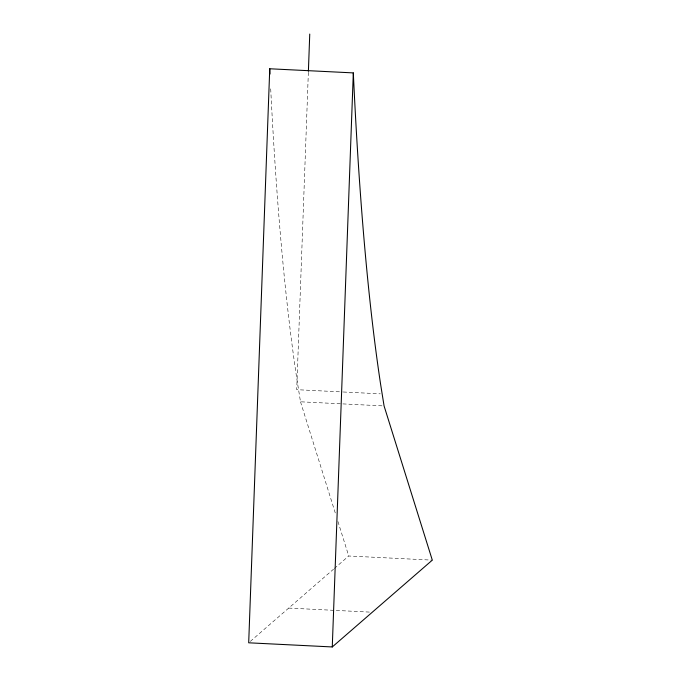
<?xml version="1.0" encoding="UTF-8"?>
<svg xmlns="http://www.w3.org/2000/svg" width="681" height="681" viewBox="0 0 681 681"><rect width="100%" height="100%" fill="white"/><g stroke="black" fill="none" stroke-linecap="round" stroke-linejoin="round"><path stroke-width="0.51" stroke-dasharray="3.4 2.55" d="M308.357 72.288L296.712 389.685L342.202 391.941M250.293 641.417L333.528 569.197M334.328 568.499L348.732 556.002L432.307 560.14M343.267 391.992L380.287 393.831M270.706 88.828A1332.64 154.544 -87.2 0 0 297.061 380.313L300.508 401.799L384.075 405.944M288.71 608.082L371.222 612.176M300.508 401.799L335.724 514.41M337.946 521.51L348.732 556.002"/><path stroke-width="1.02" d="M269.744 68.772L248.693 642.804L332.268 646.95L432.307 560.14L384.075 405.944L380.636 384.45A1332.64 154.544 -87.2 0 1 353.32 72.901L269.744 68.772A1332.64 154.544 -87.2 0 0 269.991 74.067M308.391 71.224L309.753 34.05M332.268 646.95L353.311 72.918"/></g></svg>
